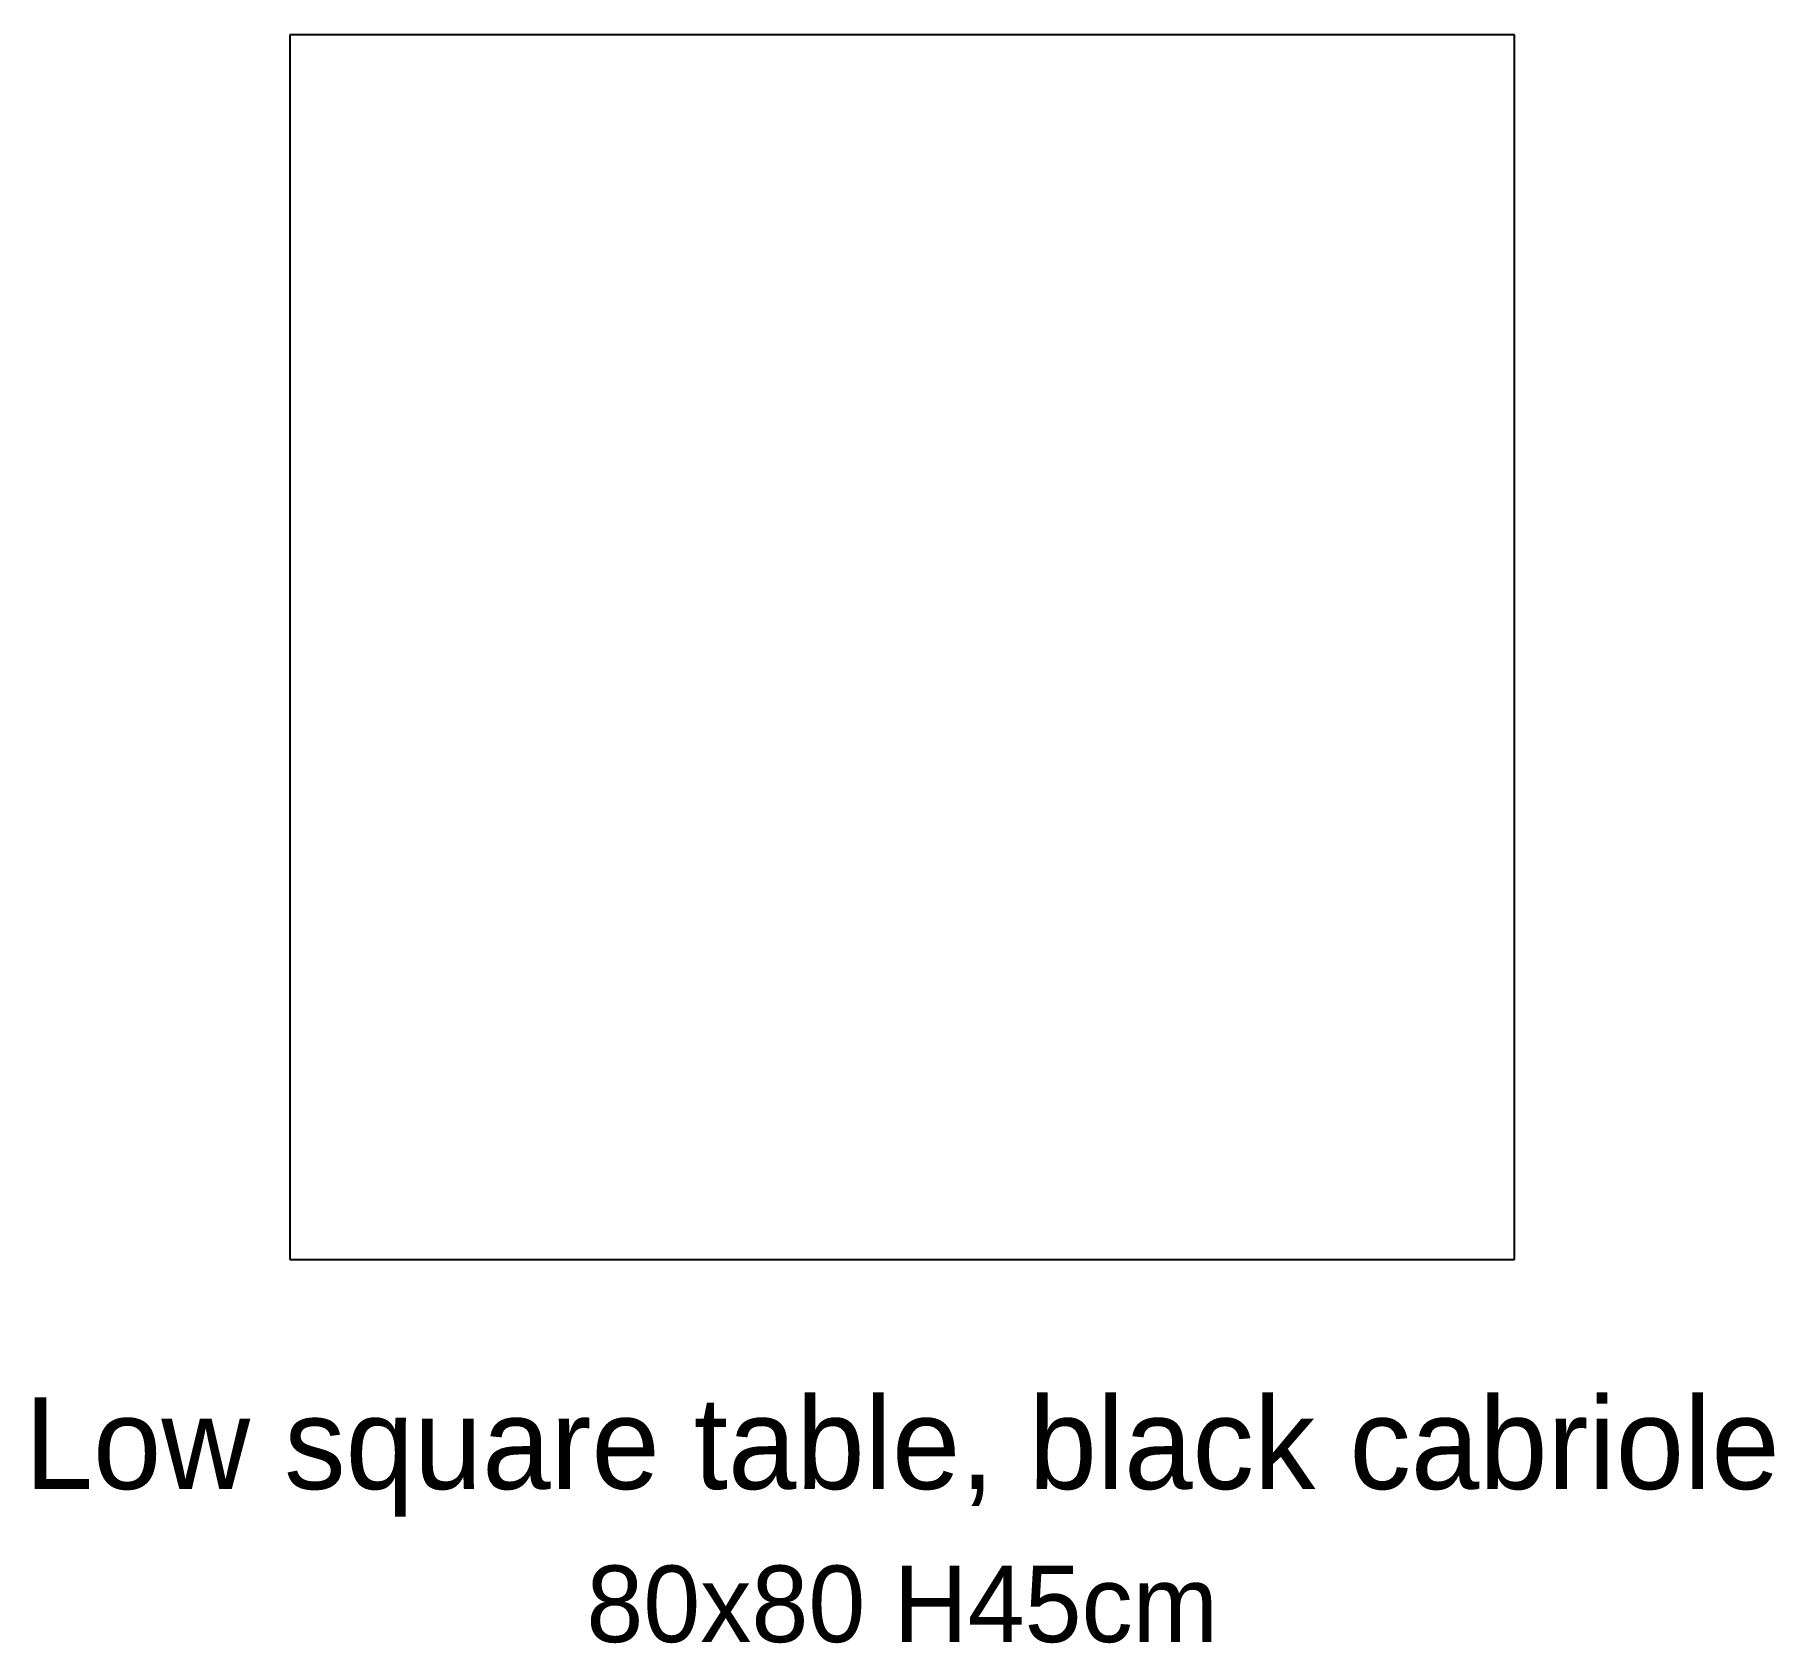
# Model space of a CAD drawing. Header units: centimetres. Extents: x -57 to 57, y -65 to 40.
import ezdxf
from ezdxf.enums import TextEntityAlignment as Align

# ---------------------------------------------------------------- set-up
doc = ezdxf.new("R2010")
doc.units = ezdxf.units.CM

# ---------------------------------------------------------------- blocks, each defined once
blk = doc.blocks.new('LOW_SQUARE_BLACK')
at = {"layer": 'FURN_LOW_TABLE'}
for p, q in [((40, 40), (-40, 40)), ((-40, 40), (-40, -40)), ((40, -40), (40, 40)), ((-40, -40), (40, -40))]:
    blk.add_line(p, q, dxfattribs=at)

msp = doc.modelspace()

# ---------------------------------------------------------------- block references
at = {"layer": 'FURN_LOW_TABLE'}
msp.add_blockref('LOW_SQUARE_BLACK', (0, 0), dxfattribs=at)

# ---------------------------------------------------------------- texts
at = {"layer": 'LABELS'}
for s, height, p in [('Low square table, black cabriole', 6, (0, -55)), ('80x80 H45cm', 5, (0, -65))]:
    msp.add_text(s, height=height, dxfattribs=at).set_placement(p, align=Align.CENTER)

doc.saveas('drawing.dxf')
